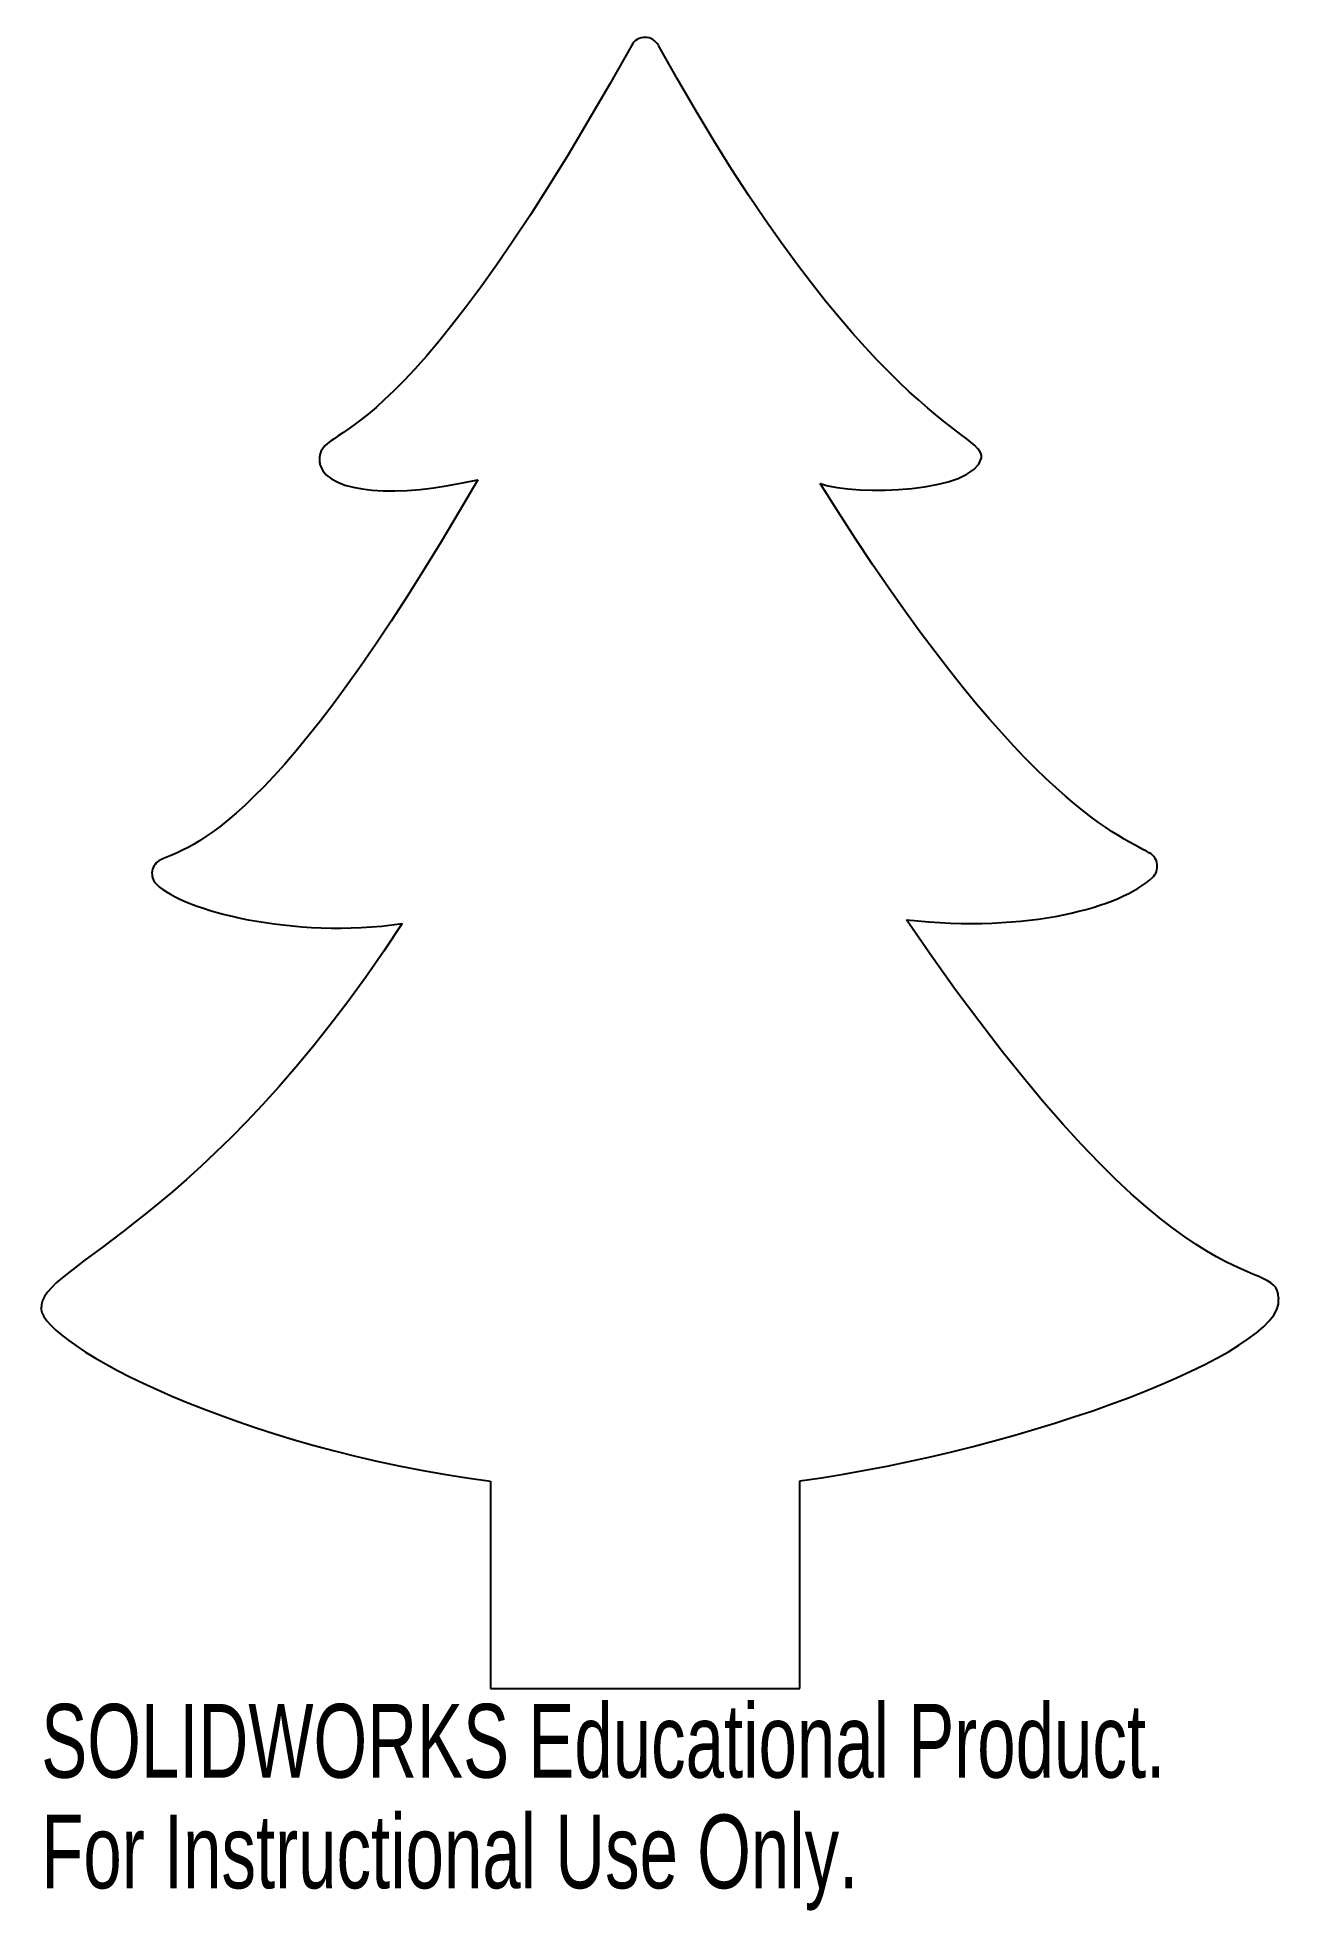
# Model space of a CAD drawing. Header units: millimetres. Extents: x -66 to 15, y -73 to 50.
import ezdxf

# ---------------------------------------------------------------- set-up
doc = ezdxf.new("R2010")
doc.units = ezdxf.units.MM
doc.styles.add('SLDTEXTSTYLE0', font='TXT', dxfattribs={"width": 0.7})

msp = doc.modelspace()

# ---------------------------------------------------------------- linework, layer by layer
at = {"color": 7, "linetype": 'Continuous', "lineweight": 25}
for p, q in [((-36.6, -44.6), (-36.6, -58.18)), ((-16.33, -58.18), (-16.33, -44.58)), ((-36.6, -58.18), (-16.33, -58.18))]:
    msp.add_line(p, q, dxfattribs=at)
for centre, start, end in [((-26.47, 49.04), 28.9177, 150.8388), ((-46.81, 22.3), 180.5873, 199.6265), ((-3.44, 22.27), 167.2143, 168.0343), ((6.11, -4.29), 313.4828, 60.4981), ((-57.79, -4.77), 114.8873, 226.361), ((16.06, -32.56), 181.7423, 186.3869), ((-67.04, -33.37), 2.9463, 5.0152)]:
    msp.add_arc(centre, 1, start, end, dxfattribs=at)
for points in [[(-27.34, 49.53), (-43.22, 21.07), (-47.83, 25.12), (-47.81, 22.29)], [(-4.42, 22.49), (-4.06, 24.07), (-12.1, 25.1), (-25.59, 49.52)], [(-14.99, 20.8), (-12.6, 19.98), (-4.9, 20.19), (-4.42, 22.48)], [(-37.44, 21.05), (-50.67, -1.98), (-56.39, -3.02), (-58.21, -3.86)], [(-47.75, 21.96), (-47.11, 20.16), (-42.75, 19.81), (-37.44, 21.05)], [(6.6, -3.42), (4.55, -2.26), (-2.22, 0.33), (-14.99, 20.8)], [(-58.48, -5.49), (-56.71, -7.18), (-49.6, -9.08), (-42.38, -8.05)], [(-9.34, -7.79), (-1.37, -8.7), (4.77, -6.95), (6.8, -5.02)], [(-42.38, -8.05), (-55.24, -27.79), (-66.3, -30.47), (-66.05, -33.29)], [(15.06, -32.59), (14.97, -29.52), (8.88, -34.58), (-9.34, -7.79)], [(-16.33, -44.58), (-1.13, -42.48), (15.45, -36.11), (15.06, -32.67)], [(-66.05, -33.32), (-65.93, -35.63), (-53.15, -42.44), (-36.6, -44.6)]]:
    msp.add_open_spline(points, degree=3, dxfattribs=at)

# ---------------------------------------------------------------- texts
at = {"color": 7, "linetype": 'Continuous', "char_height": 4.8336, "attachment_point": 1, "style": 'SLDTEXTSTYLE0'}
for s, insert in [('SOLIDWORKS Educational Product.', (-66.05, -59.2)), ('For Instructional Use Only.', (-66.05, -66.45))]:
    msp.add_mtext(s, dxfattribs=dict(at, insert=insert))

doc.saveas('drawing.dxf')
